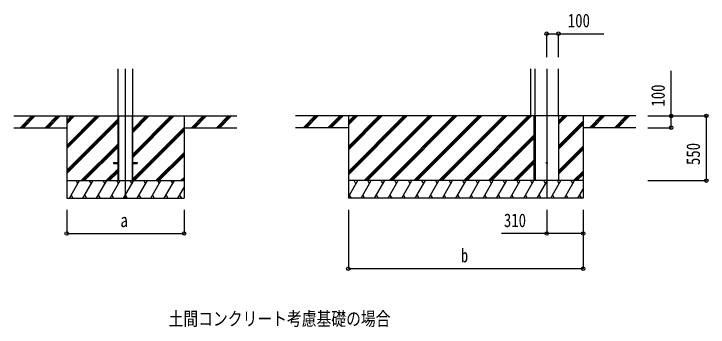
# Model space of a CAD drawing. Units: millimetres, scale not verified. Extents: x -14718 to 14718, y -10395 to 10395.
# Drawn here: x -3807 to 2108, y -1654 to 1011 of the extents above; entities that cross this region are included whole.
import ezdxf
from ezdxf.enums import TextEntityAlignment as Align

# ---------------------------------------------------------------- set-up
doc = ezdxf.new("R2010")
doc.units = ezdxf.units.MM
doc.header["$LTSCALE"] = 40
for name, color, linetype in [('0-2_USER1', 3, 'Continuous'), ('0-4_YKK_12', 2, 'Continuous'), ('0-6_YKK_A1', 4, 'Continuous'), ('0-7_YKK_D', 6, 'Continuous')]:
    doc.layers.add(name, color=color, linetype=linetype)
doc.styles.add('ＭＳ ゴシック', font='')
doc.styles.get('ＭＳ ゴシック').set_extended_font_data('MS Gothic')

msp = doc.modelspace()

# ---------------------------------------------------------------- linework, layer by layer
at = {"layer": '0-4_YKK_12'}
for p, q in [((-2856.76, -557.5), (-2856.76, 542.5)), ((733.24, 542.5), (733.24, -557.5))]:
    msp.add_line(p, q, dxfattribs=at)
at = {"layer": '0-6_YKK_A1'}
for p, q in [((-2919.26, -407.5), (-2919.26, 542.5)), ((-2794.26, -407.5), (-2794.26, 542.5)), ((598.24, 142.5), (598.24, 542.5)), ((633.24, 142.5), (633.24, 542.5)), ((833.24, 142.5), (833.24, 542.5)), ((-3806.76, 142.5), (-2919.26, 142.5)), ((-3752.43, 42.5), (-3652.43, 142.5)), ((-3738.29, 42.5), (-3638.29, 142.5)), ((-3724.15, 42.5), (-3624.15, 142.5)), ((-3540.3, 42.5), (-3440.3, 142.5)), ((-3526.16, 42.5), (-3426.16, 142.5)), ((-3512.01, 42.5), (-3412.01, 142.5)), ((-3356.76, 142.5), (-3356.76, -557.5)), ((-3092.79, 142.5), (-3356.76, -121.47)), ((-3304.92, 142.5), (-3356.76, 90.66)), ((-3106.93, 142.5), (-3356.76, -107.33)), ((-3078.65, 142.5), (-3356.76, -135.61)), ((-3319.07, 142.5), (-3356.76, 104.8)), ((-3290.78, 142.5), (-3356.76, 76.52)), ((-2919.26, 142.5), (-2794.26, 142.5)), ((-2917.56, 142.5), (-2917.56, -407.5)), ((-2914.06, 142.5), (-2914.06, -407.5)), ((-2799.46, 142.5), (-2799.46, -407.5)), ((-2795.96, 142.5), (-2795.96, -407.5)), ((-2794.26, 142.5), (-1906.76, 142.5)), ((-2456.39, 142.5), (-2794.26, -195.37)), ((-2668.53, 142.5), (-2794.26, 16.76)), ((-2470.54, 142.5), (-2794.26, -181.23)), ((-2442.25, 142.5), (-2794.26, -209.51)), ((-2682.67, 142.5), (-2794.26, 30.91)), ((-2654.38, 142.5), (-2794.26, 2.62)), ((-2356.76, 142.5), (-2356.76, -557.5)), ((-2192.74, 142.5), (-2292.74, 42.5)), ((-2178.6, 142.5), (-2278.6, 42.5)), ((-2164.46, 142.5), (-2264.46, 42.5)), ((-1980.61, 142.5), (-2080.61, 42.5)), ((-1966.47, 142.5), (-2066.47, 42.5)), ((-1952.33, 142.5), (-2052.33, 42.5)), ((1493.24, 142.5), (-1406.76, 142.5)), ((-1242.74, 142.5), (-1342.74, 42.5)), ((-1228.6, 142.5), (-1328.6, 42.5)), ((-1214.46, 142.5), (-1314.46, 42.5)), ((-1030.61, 142.5), (-1130.61, 42.5)), ((-1016.47, 142.5), (-1116.47, 42.5)), ((-1002.33, 142.5), (-1102.33, 42.5)), ((-956.76, 142.5), (-956.76, -557.5)), ((-470.39, 142.5), (-956.76, -343.87)), ((-682.53, 142.5), (-956.76, -131.74)), ((-894.66, 142.5), (-956.76, 80.4)), ((-484.54, 142.5), (-956.76, -329.73)), ((-456.25, 142.5), (-956.76, -358.01)), ((-696.67, 142.5), (-956.76, -117.59)), ((-668.38, 142.5), (-956.76, -145.88)), ((-908.8, 142.5), (-956.76, 94.54)), ((-880.52, 142.5), (-956.76, 66.25)), ((-272.4, 142.5), (-822.4, -407.5)), ((-258.26, 142.5), (-808.26, -407.5)), ((-244.12, 142.5), (-794.12, -407.5)), ((-60.27, 142.5), (-610.27, -407.5)), ((-46.13, 142.5), (-596.13, -407.5)), ((-31.99, 142.5), (-581.99, -407.5)), ((151.86, 142.5), (-398.14, -407.5)), ((166, 142.5), (-384, -407.5)), ((180.14, 142.5), (-369.86, -407.5)), ((363.99, 142.5), (-186.01, -407.5)), ((378.13, 142.5), (-171.87, -407.5)), ((392.28, 142.5), (-157.72, -407.5)), ((576.12, 142.5), (26.12, -407.5)), ((590.27, 142.5), (40.27, -407.5)), ((604.41, 142.5), (54.41, -407.5)), ((624.24, 142.5), (624.24, -407.5)), ((633.24, 142.5), (633.24, -407.5)), ((833.24, 142.5), (833.24, -407.5)), ((890.08, 142.5), (833.24, 85.66)), ((875.93, 142.5), (833.24, 99.8)), ((904.22, 142.5), (833.24, 71.52)), ((1043.24, 142.5), (1043.24, -557.5)), ((1097.57, 42.5), (1197.57, 142.5)), ((1111.71, 42.5), (1211.71, 142.5)), ((1125.85, 42.5), (1225.85, 142.5)), ((1309.7, 42.5), (1409.7, 142.5)), ((1323.84, 42.5), (1423.84, 142.5)), ((1337.99, 42.5), (1437.99, 142.5)), ((-2919.26, 118.04), (-3356.76, -319.46)), ((-2919.26, 103.9), (-3356.76, -333.6)), ((-2919.26, 89.75), (-3356.76, -347.75)), ((1043.24, 97.67), (833.24, -112.33)), ((1043.24, 83.53), (833.24, -126.47)), ((1043.24, 69.39), (833.24, -140.61)), ((-3806.76, 42.5), (-3356.76, 42.5)), ((-2356.76, 44.14), (-2794.26, -393.36)), ((-2356.76, 30), (-2794.26, -407.5)), ((-2356.76, 15.86), (-2780.12, -407.5)), ((-2356.76, 42.5), (-1906.76, 42.5)), ((-956.76, 42.5), (-1406.76, 42.5)), ((1493.24, 42.5), (1043.24, 42.5)), ((624.24, -21.52), (238.26, -407.5)), ((624.24, -35.66), (252.4, -407.5)), ((624.24, -49.8), (266.54, -407.5)), ((-2919.26, -94.09), (-3232.67, -407.5)), ((-2919.26, -108.24), (-3218.53, -407.5)), ((1043.24, -114.46), (833.24, -324.46)), ((-2919.26, -122.38), (-3204.38, -407.5)), ((-2356.76, -167.99), (-2596.27, -407.5)), ((1043.24, -128.6), (833.24, -338.6)), ((1043.24, -142.75), (833.24, -352.75)), ((-2356.76, -182.13), (-2582.13, -407.5)), ((-2356.76, -196.27), (-2567.99, -407.5)), ((624.24, -233.65), (450.39, -407.5)), ((-2956.76, -253), (-2956.76, -262)), ((-2956.76, -253), (-2919.26, -253)), ((-2956.76, -262), (-2919.26, -262)), ((-2794.26, -253), (-2756.76, -253)), ((-2794.26, -262), (-2756.76, -262)), ((-2756.76, -253), (-2756.76, -262)), ((624.24, -247.79), (464.53, -407.5)), ((624.24, -261.93), (478.67, -407.5)), ((-2919.26, -306.23), (-3020.54, -407.5)), ((-2919.26, -320.37), (-3006.39, -407.5)), ((-2919.26, -334.51), (-2992.25, -407.5)), ((1043.24, -326.59), (962.33, -407.5)), ((1043.24, -340.74), (976.47, -407.5)), ((1043.24, -354.88), (990.62, -407.5)), ((-3356.76, -407.5), (-2356.76, -407.5)), ((-3333.64, -557.5), (-3247.04, -407.5)), ((-3262.04, -433.48), (-3277.04, -407.5)), ((-3218.17, -557.5), (-3131.57, -407.5)), ((-3146.57, -433.48), (-3161.57, -407.5)), ((-3102.7, -557.5), (-3016.1, -407.5)), ((-3031.1, -433.48), (-3046.1, -407.5)), ((-2987.23, -557.5), (-2900.63, -407.5)), ((-2915.63, -433.48), (-2930.63, -407.5)), ((-2871.76, -557.5), (-2785.16, -407.5)), ((-2800.16, -433.48), (-2815.16, -407.5)), ((-2756.29, -557.5), (-2669.69, -407.5)), ((-2684.69, -433.48), (-2699.69, -407.5)), ((-2640.82, -557.5), (-2554.22, -407.5)), ((-2584.22, -407.5), (-2569.22, -433.48)), ((-2525.35, -557.5), (-2438.75, -407.5)), ((-2468.75, -407.5), (-2453.75, -433.48)), ((-2356.76, -380.12), (-2384.14, -407.5)), ((-2356.76, -394.26), (-2370, -407.5)), ((-956.76, -544.43), (-877.7, -407.5)), ((1043.24, -407.5), (-956.76, -407.5)), ((-892.7, -433.48), (-907.71, -407.5)), ((-848.84, -557.5), (-762.23, -407.5)), ((-777.23, -433.48), (-792.23, -407.5)), ((-733.37, -557.5), (-646.76, -407.5)), ((-661.76, -433.48), (-676.77, -407.5)), ((-617.9, -557.5), (-531.29, -407.5)), ((-546.29, -433.48), (-561.29, -407.5)), ((-502.43, -557.5), (-415.82, -407.5)), ((-430.82, -433.48), (-445.82, -407.5)), ((-386.96, -557.5), (-300.35, -407.5)), ((-315.35, -433.48), (-330.35, -407.5)), ((-271.49, -557.5), (-184.88, -407.5)), ((-214.88, -407.5), (-199.88, -433.48)), ((-156.02, -557.5), (-69.41, -407.5)), ((-99.41, -407.5), (-84.41, -433.48)), ((-40.55, -557.5), (46.06, -407.5)), ((16.06, -407.5), (31.06, -433.48)), ((74.92, -557.5), (161.53, -407.5)), ((146.53, -433.48), (131.53, -407.5)), ((190.39, -557.5), (277, -407.5)), ((262, -433.48), (247, -407.5)), ((305.86, -557.5), (392.47, -407.5)), ((362.47, -407.5), (377.47, -433.48)), ((421.33, -557.5), (507.94, -407.5)), ((477.94, -407.5), (492.94, -433.48)), ((536.8, -557.5), (623.41, -407.5)), ((593.41, -407.5), (608.41, -433.48)), ((833.24, -407.5), (624.24, -407.5)), ((652.27, -557.5), (738.88, -407.5)), ((723.88, -433.48), (708.88, -407.5)), ((767.74, -557.5), (854.35, -407.5)), ((839.35, -433.48), (824.35, -407.5)), ((883.21, -557.5), (969.82, -407.5)), ((939.82, -407.5), (954.82, -433.48)), ((-2409.88, -557.5), (-2356.76, -465.49)), ((-3318.64, -531.52), (-3303.65, -557.5)), ((-3203.17, -531.52), (-3188.18, -557.5)), ((-3087.7, -531.52), (-3072.7, -557.5)), ((-2972.23, -531.52), (-2957.23, -557.5)), ((-2856.76, -531.52), (-2841.76, -557.5)), ((-2741.29, -531.52), (-2726.29, -557.5)), ((-2625.82, -531.52), (-2610.82, -557.5)), ((-2510.35, -531.52), (-2495.35, -557.5)), ((-2394.88, -531.52), (-2379.88, -557.5)), ((-949.31, -531.52), (-934.31, -557.5)), ((-833.84, -531.52), (-818.84, -557.5)), ((-718.37, -531.52), (-703.37, -557.5)), ((-602.9, -531.52), (-587.9, -557.5)), ((-487.43, -531.52), (-472.43, -557.5)), ((-371.96, -531.52), (-356.96, -557.5)), ((-256.49, -531.52), (-241.49, -557.5)), ((-141.02, -531.52), (-126.02, -557.5)), ((-25.55, -531.52), (-10.55, -557.5)), ((89.92, -531.52), (104.92, -557.5)), ((205.39, -531.52), (220.39, -557.5)), ((320.86, -531.52), (335.86, -557.5)), ((436.33, -531.52), (451.33, -557.5)), ((551.8, -531.52), (566.8, -557.5)), ((667.27, -531.52), (682.27, -557.5)), ((782.74, -531.52), (797.74, -557.5)), ((898.21, -531.52), (913.21, -557.5)), ((998.68, -557.5), (1043.24, -480.33)), ((1013.68, -531.52), (1028.68, -557.5)), ((-3356.76, -557.5), (-2356.76, -557.5)), ((1043.24, -557.5), (-956.76, -557.5))]:
    msp.add_line(p, q, dxfattribs=at)
msp.add_circle((733.24, -257.5), 4.5, dxfattribs=at)
at = {"layer": '0-7_YKK_D'}
for p, q in [((733.24, 642.5), (733.24, 843.5)), ((833.24, 642.5), (833.24, 843.5)), ((1593.24, 142.5), (2094.24, 142.5)), ((1593.24, 142.5), (1794.24, 142.5)), ((2093.24, -407.5), (2093.24, 142.5)), ((1593.24, 42.5), (1794.24, 42.5)), ((1593.24, -407.5), (2094.24, -407.5)), ((-3356.76, -657.5), (-3356.76, -858.5)), ((-2356.76, -657.5), (-2356.76, -858.5)), ((-956.76, -657.5), (-956.76, -1158.5)), ((733.24, -657.5), (733.24, -858.5)), ((1043.24, -657.5), (1043.24, -858.5)), ((1043.24, -657.5), (1043.24, -1158.5)), ((-3356.76, -857.5), (-2356.76, -857.5)), ((1043.24, -1157.5), (-956.76, -1157.5))]:
    msp.add_line(p, q, dxfattribs=at)
for points in [[(733.24, 842.5), (833.24, 842.5), (1218.34, 842.5)], [(1793.24, 42.5), (1793.24, 142.5), (1793.24, 527.6)], [(1043.24, -857.5), (733.24, -857.5), (348.14, -857.5)]]:
    msp.add_lwpolyline(points, dxfattribs=at)
for centre in [(733.24, 842.5), (833.24, 842.5), (1793.24, 142.5), (2093.24, 142.5), (1793.24, 42.5), (2093.24, -407.5), (-3356.76, -857.5), (-2356.76, -857.5), (733.24, -857.5), (1043.24, -857.5), (-956.76, -1157.5), (1043.24, -1157.5)]:
    msp.add_circle(centre, 14.88, dxfattribs=at)

# ---------------------------------------------------------------- texts
at = {"layer": '0-2_USER1', "style": 'ＭＳ ゴシック', "width": 0.8}
msp.add_text('土間コンクリート考慮基礎の場合', height=115.5, dxfattribs=at).set_placement((-2488.5, -1675.5), align=Align.BOTTOM_LEFT)
at = {"layer": '0-7_YKK_D', "style": 'ＭＳ ゴシック', "width": 0.8}
for s, p in [('100', (912.74, 862.5)), ('310', (368.14, -837.5)), ('a', (-2898.76, -837.5)), ('b', (1.24, -1137.5))]:
    msp.add_text(s, height=115.5, dxfattribs=at).set_placement(p, align=Align.BOTTOM_LEFT)
for s, p in [('100', (1773.24, 222)), ('550', (2073.24, -275.3))]:
    msp.add_text(s, height=115.5, rotation=90, dxfattribs=at).set_placement(p, align=Align.BOTTOM_LEFT)

doc.saveas('drawing.dxf')
